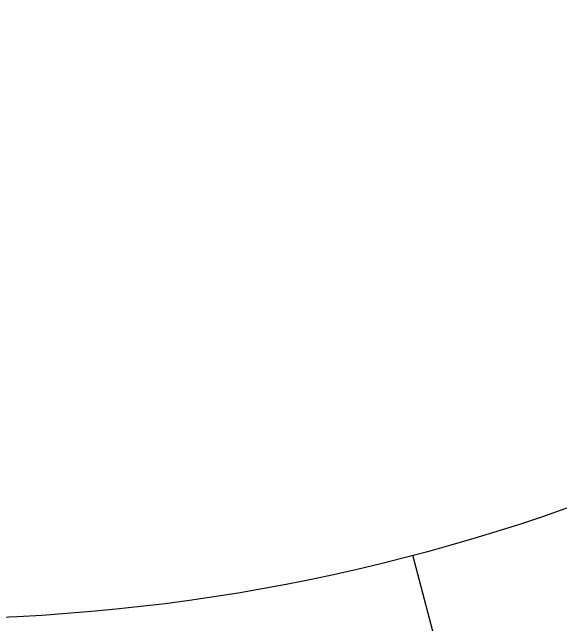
# Model space of a CAD drawing. Header units: millimetres. Extents: x -76 to 76, y -76 to 86.
# Drawn here: x 2.51 to 16.94, y -51.44 to -35.34 of the extents above; entities that cross this region are included whole.
import ezdxf

# ---------------------------------------------------------------- set-up
doc = ezdxf.new("R2010")
doc.units = ezdxf.units.MM
doc.layers.add('CUT_OUTER', color=1, linetype='Continuous')
doc.layers.add('ENGRAVE', color=7, linetype='Continuous')

msp = doc.modelspace()

# ---------------------------------------------------------------- linework, layer by layer
at = {"layer": 'CUT_OUTER'}
msp.add_arc((0.0001, -0.0001), 75.9999, 179.913117, 0.0001, dxfattribs=at)
at = {"layer": 'ENGRAVE'}
msp.add_lwpolyline([(15.3673, -58.4331), (13.0477, -49.613)], dxfattribs=at)
for radius in [74.48, 74.48, 72.485, 68.78, 68.78, 65.854, 60.42, 60.42, 57.228, 51.3, 51.3]:
    msp.add_circle((0, 0), radius, dxfattribs=at)

doc.saveas('drawing.dxf')
